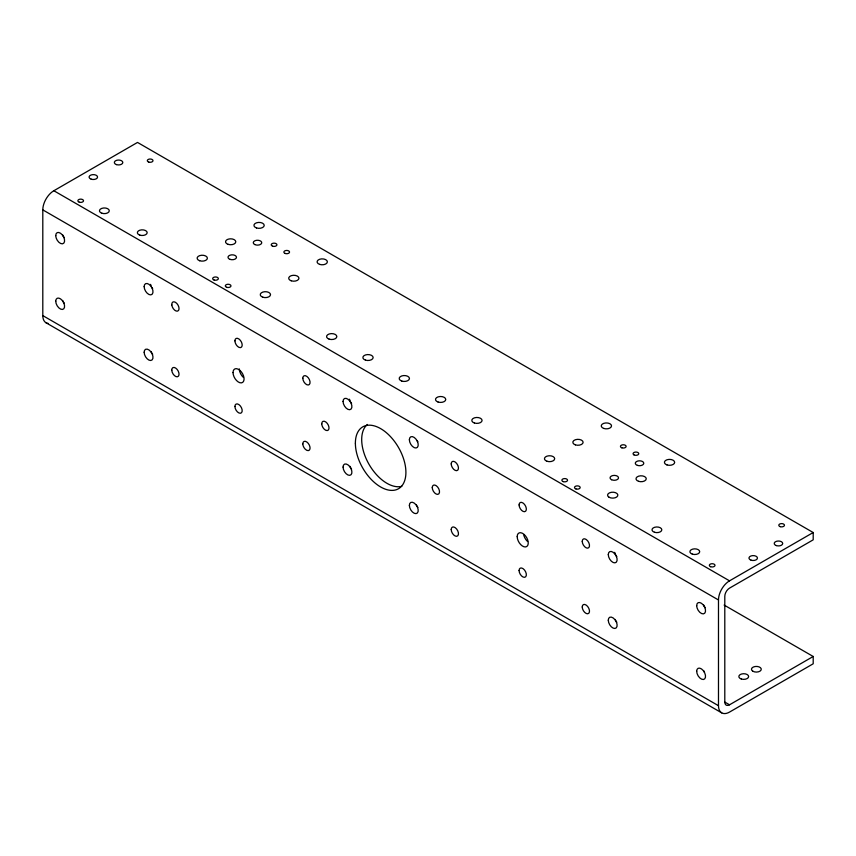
<?xml version="1.0" encoding="UTF-8"?>
<svg xmlns="http://www.w3.org/2000/svg" width="856" height="856" viewBox="0 0 856 856"><rect width="100%" height="100%" fill="white"/><g stroke="black" fill="none" stroke-linecap="round" stroke-linejoin="round"><path stroke-width="1.28" d="M53.853 190.738L137.516 142.428L813.2 532.528L813.2 539.826L729.526 588.125A6.698 3.863 -60 0 0 724.797 596.332L724.797 702.059A6.698 3.863 -60 0 0 729.526 704.798L813.2 656.488L813.2 663.785L729.526 712.085A15.633 9.02 -60 0 1 718.484 705.708L42.8 315.607L42.8 209.881A15.633 9.02 -60 0 1 53.853 190.738L729.526 580.839L813.2 532.528M42.8 209.881L718.484 599.981L718.484 705.708M724.112 605.053L813.2 656.488M724.904 702.123L729.526 704.798M46.031 322.765L721.715 712.866M48.321 323.472A15.633 9.02 -60 0 1 42.8 315.607M718.484 599.981A15.633 9.02 -60 0 1 729.526 580.839M401.796 486.315A35.717 20.619 60 0 1 368.626 463.642A35.717 20.619 60 0 1 367.331 424.458M705.216 607.685A6.249 3.606 60 0 1 703.6 604.882M704.306 671.971A6.249 3.606 60 0 1 703.6 670.505M616.812 622.269A6.249 3.606 60 0 1 615.197 619.466M616.812 556.635A6.249 3.606 60 0 1 614.747 552.355M64.275 237.636A6.249 3.606 60 0 1 62.648 234.833M152.678 288.675A6.249 3.606 60 0 1 151.758 287.338M151.063 285.872A6.249 3.606 60 0 1 150.613 284.385M152.678 354.298A6.249 3.606 60 0 1 151.063 351.495M64.275 303.259A6.249 3.606 60 0 1 62.648 300.456M243.446 377.453A7.811 4.515 60 0 1 239.348 368.925M527.606 541.516A7.811 4.515 60 0 1 523.701 534.743M351.591 469.142A6.249 3.606 60 0 1 349.976 466.338M351.591 403.518A6.249 3.606 60 0 1 349.537 399.228M417.899 441.792A6.249 3.606 60 0 1 416.979 440.455M417.899 507.426A6.249 3.606 60 0 1 416.284 504.623M752.895 671.254A4.911 2.836 0 0 0 761.112 669.981A4.911 2.836 0 0 0 755.099 666.514A4.911 2.836 0 0 0 752.895 671.254M741.285 679.001A4.911 2.836 0 0 0 748.647 676.54A4.911 2.836 0 0 0 741.285 674.089A4.911 2.836 0 0 0 741.285 679.001M355.379 443.215A35.717 20.619 60 0 0 393.268 490.349A35.717 20.619 60 0 0 393.268 439.824A35.717 20.619 60 0 0 355.379 443.215M55.747 235.582A6.249 3.606 60 0 0 62.381 243.832A6.249 3.606 60 0 0 62.381 234.993A6.249 3.606 60 0 0 55.747 235.582M55.747 301.205A6.249 3.606 60 0 0 62.381 309.455A6.249 3.606 60 0 0 62.381 300.617A6.249 3.606 60 0 0 55.747 301.205M696.688 605.631A6.249 3.606 60 0 0 703.322 613.88A6.249 3.606 60 0 0 703.322 605.042A6.249 3.606 60 0 0 696.688 605.631M696.688 671.254A6.249 3.606 60 0 0 703.322 679.504A6.249 3.606 60 0 0 703.322 670.665A6.249 3.606 60 0 0 696.688 671.254M144.15 286.621A6.249 3.606 60 0 0 150.784 294.871A6.249 3.606 60 0 0 150.784 286.032A6.249 3.606 60 0 0 144.15 286.621M144.15 352.244A6.249 3.606 60 0 0 150.784 360.494A6.249 3.606 60 0 0 150.784 351.656A6.249 3.606 60 0 0 144.15 352.244M608.284 554.592A6.249 3.606 60 0 0 614.918 562.841A6.249 3.606 60 0 0 614.918 553.993A6.249 3.606 60 0 0 608.284 554.592M608.284 620.215A6.249 3.606 60 0 0 614.918 628.465A6.249 3.606 60 0 0 614.918 619.626A6.249 3.606 60 0 0 608.284 620.215M233.035 372.574A7.811 4.515 60 0 0 241.317 382.878A7.811 4.515 60 0 0 241.317 371.836A7.811 4.515 60 0 0 233.035 372.574M517.195 536.637A7.811 4.515 60 0 0 525.488 546.941A7.811 4.515 60 0 0 525.488 535.888A7.811 4.515 60 0 0 517.195 536.637M302.81 378.224A5.136 2.964 60 0 0 308.256 384.997A5.136 2.964 60 0 0 308.256 377.742A5.136 2.964 60 0 0 302.81 378.224M302.81 443.847A5.136 2.964 60 0 0 308.256 450.62A5.136 2.964 60 0 0 308.256 443.365A5.136 2.964 60 0 0 302.81 443.847M451.208 463.899A5.136 2.964 60 0 0 456.655 470.672A5.136 2.964 60 0 0 456.655 463.417A5.136 2.964 60 0 0 451.208 463.899M451.208 529.522A5.136 2.964 60 0 0 456.655 536.305A5.136 2.964 60 0 0 456.655 529.04A5.136 2.964 60 0 0 451.208 529.522M321.749 423.795A5.136 2.964 60 0 0 327.206 430.568A5.136 2.964 60 0 0 327.206 423.313A5.136 2.964 60 0 0 321.749 423.795M432.259 487.599A5.136 2.964 60 0 0 437.705 494.372A5.136 2.964 60 0 0 437.705 487.107A5.136 2.964 60 0 0 432.259 487.599M343.063 401.464A6.249 3.606 60 0 0 349.697 409.714A6.249 3.606 60 0 0 349.697 400.875A6.249 3.606 60 0 0 343.063 401.464M409.371 439.749A6.249 3.606 60 0 0 416.005 447.998A6.249 3.606 60 0 0 416.005 439.149A6.249 3.606 60 0 0 409.371 439.749M409.371 505.372A6.249 3.606 60 0 0 416.005 513.621A6.249 3.606 60 0 0 416.005 504.783A6.249 3.606 60 0 0 409.371 505.372M343.063 467.087A6.249 3.606 60 0 0 349.697 475.337A6.249 3.606 60 0 0 349.697 466.499A6.249 3.606 60 0 0 343.063 467.087M582.24 541.377A5.136 2.964 60 0 0 587.687 548.15A5.136 2.964 60 0 0 587.687 540.885A5.136 2.964 60 0 0 582.24 541.377M582.24 607A5.136 2.964 60 0 0 587.687 613.773A5.136 2.964 60 0 0 587.687 606.508A5.136 2.964 60 0 0 582.24 607M171.799 304.886A5.136 2.964 60 0 0 177.566 311.113A5.136 2.964 60 0 0 176.86 303.484A5.136 2.964 60 0 0 171.799 304.886M171.778 370.199A5.136 2.964 60 0 0 177.353 376.779A5.136 2.964 60 0 0 177.096 369.375A5.136 2.964 60 0 0 171.778 370.199M234.929 340.859A5.136 2.964 60 0 0 240.376 347.632A5.136 2.964 60 0 0 240.376 340.367A5.136 2.964 60 0 0 234.929 340.859M234.929 406.482A5.136 2.964 60 0 0 240.376 413.255A5.136 2.964 60 0 0 240.376 405.99A5.136 2.964 60 0 0 234.929 406.482M519.089 504.912A5.136 2.964 60 0 0 524.535 511.695A5.136 2.964 60 0 0 524.535 504.43A5.136 2.964 60 0 0 519.089 504.912M519.089 570.535A5.136 2.964 60 0 0 524.535 577.318A5.136 2.964 60 0 0 524.535 570.053A5.136 2.964 60 0 0 519.089 570.535M329.132 339.137A5.136 2.964 0 0 0 336.836 336.569A5.136 2.964 0 0 0 329.132 334A5.136 2.964 0 0 0 329.132 339.137M365.437 360.098A5.136 2.964 0 0 0 373.141 357.53A5.136 2.964 0 0 0 365.437 354.962A5.136 2.964 0 0 0 365.437 360.098M401.753 381.059A5.136 2.964 0 0 0 409.457 378.491A5.136 2.964 0 0 0 401.753 375.934A5.136 2.964 0 0 0 401.753 381.059M438.058 402.031A5.136 2.964 0 0 0 445.762 399.463A5.136 2.964 0 0 0 438.058 396.895A5.136 2.964 0 0 0 438.058 402.031M474.374 422.992A5.136 2.964 0 0 0 482.078 420.424A5.136 2.964 0 0 0 474.374 417.856A5.136 2.964 0 0 0 474.374 422.992M776.349 545.593A4.237 2.45 0 0 0 782.716 543.464A4.237 2.45 0 0 0 776.349 541.345A4.237 2.45 0 0 0 776.349 545.593M751.087 560.177A4.237 2.45 0 0 0 757.453 558.048A4.237 2.45 0 0 0 751.087 555.929A4.237 2.45 0 0 0 751.087 560.177M116.459 164.609A4.237 2.45 0 0 0 122.815 162.48A4.237 2.45 0 0 0 116.459 160.361A4.237 2.45 0 0 0 116.459 164.609M91.196 179.182A4.237 2.45 0 0 0 97.563 177.064A4.237 2.45 0 0 0 91.196 174.945A4.237 2.45 0 0 0 91.196 179.182M780.212 526.654A2.836 1.637 0 0 0 784.46 525.242A2.836 1.637 0 0 0 780.212 523.819A2.836 1.637 0 0 0 780.212 526.654M710.598 566.704A2.836 1.637 0 0 0 714.995 565.442A2.836 1.637 0 0 0 710.908 563.879A2.836 1.637 0 0 0 710.598 566.704M79.266 202.177A2.836 1.637 0 0 0 83.524 200.764A2.836 1.637 0 0 0 79.266 199.352A2.836 1.637 0 0 0 79.266 202.177M148.73 162.073A2.836 1.637 0 0 0 152.989 160.661A2.836 1.637 0 0 0 148.73 159.237A2.836 1.637 0 0 0 148.73 162.073M101.918 213.251A4.911 2.836 0 0 0 109.279 210.79A4.911 2.836 0 0 0 101.918 208.329A4.911 2.836 0 0 0 101.918 213.251M139.806 235.122A4.911 2.836 0 0 0 147.168 232.661A4.911 2.836 0 0 0 139.806 230.211A4.911 2.836 0 0 0 139.806 235.122M654.455 532.25A4.911 2.836 0 0 0 661.816 529.8A4.911 2.836 0 0 0 654.455 527.339A4.911 2.836 0 0 0 654.455 532.25M692.343 554.132A4.911 2.836 0 0 0 699.705 551.671A4.911 2.836 0 0 0 692.343 549.22A4.911 2.836 0 0 0 692.343 554.132M256.511 227.942A5.136 2.964 0 0 0 264.215 225.374A5.136 2.964 0 0 0 256.511 222.806A5.136 2.964 0 0 0 256.511 227.942M199.683 260.748A5.136 2.964 0 0 0 207.387 258.18A5.136 2.964 0 0 0 199.683 255.623A5.136 2.964 0 0 0 199.683 260.748M228.092 244.345A5.136 2.964 0 0 0 235.796 241.777A5.136 2.964 0 0 0 228.092 239.209A5.136 2.964 0 0 0 228.092 244.345M638.555 481.318A5.136 2.964 0 0 0 646.259 478.761A5.136 2.964 0 0 0 638.555 476.193A5.136 2.964 0 0 0 638.555 481.318M609.076 497.261A5.136 2.964 0 0 0 617.668 495.934A5.136 2.964 0 0 0 611.377 492.296A5.136 2.964 0 0 0 609.076 497.261M666.974 464.915A5.136 2.964 0 0 0 674.678 462.347A5.136 2.964 0 0 0 666.974 459.779A5.136 2.964 0 0 0 666.974 464.915M272.657 246.207A2.836 1.637 0 0 0 276.916 244.784A2.836 1.637 0 0 0 272.657 243.371A2.836 1.637 0 0 0 272.657 246.207M285.294 253.494A2.836 1.637 0 0 0 289.542 252.081A2.836 1.637 0 0 0 285.294 250.658A2.836 1.637 0 0 0 285.294 253.494M226.722 287.306A2.836 1.637 0 0 0 230.97 285.893A2.836 1.637 0 0 0 226.722 284.481A2.836 1.637 0 0 0 226.722 287.306M214.086 280.019A2.836 1.637 0 0 0 218.344 278.607A2.836 1.637 0 0 0 214.086 277.184A2.836 1.637 0 0 0 214.086 280.019M621.863 447.816A2.836 1.637 0 0 0 626.121 446.404A2.836 1.637 0 0 0 621.863 444.981A2.836 1.637 0 0 0 621.863 447.816M633.911 454.846A2.836 1.637 0 0 0 638.651 454.119A2.836 1.637 0 0 0 635.184 452.107A2.836 1.637 0 0 0 633.911 454.846M575.928 488.926A2.836 1.637 0 0 0 580.175 487.503A2.836 1.637 0 0 0 575.928 486.09A2.836 1.637 0 0 0 575.928 488.926M563.302 481.628A2.836 1.637 0 0 0 567.549 480.216A2.836 1.637 0 0 0 563.302 478.793A2.836 1.637 0 0 0 563.302 481.628M254.617 244.484A4.237 2.45 0 0 0 261.636 243.232A4.237 2.45 0 0 0 256.244 240.354A4.237 2.45 0 0 0 254.617 244.484M230.125 259.4A4.237 2.45 0 0 0 236.481 257.271A4.237 2.45 0 0 0 230.125 255.152A4.237 2.45 0 0 0 230.125 259.4M637.42 465.386A4.237 2.45 0 0 0 643.787 463.257A4.237 2.45 0 0 0 637.42 461.138A4.237 2.45 0 0 0 637.42 465.386M611.558 479.713A4.237 2.45 0 0 0 618.46 478.269A4.237 2.45 0 0 0 612.843 475.54A4.237 2.45 0 0 0 611.558 479.713M319.663 264.397A5.136 2.964 0 0 0 327.367 261.829A5.136 2.964 0 0 0 319.663 259.261A5.136 2.964 0 0 0 319.663 264.397M291.243 280.8A5.136 2.964 0 0 0 298.947 278.232A5.136 2.964 0 0 0 291.243 275.675A5.136 2.964 0 0 0 291.243 280.8M262.824 297.214A5.136 2.964 0 0 0 270.528 294.646A5.136 2.964 0 0 0 262.824 292.078A5.136 2.964 0 0 0 262.824 297.214M546.995 461.266A5.136 2.964 0 0 0 554.699 458.709A5.136 2.964 0 0 0 546.995 456.141A5.136 2.964 0 0 0 546.995 461.266M575.403 444.863A5.136 2.964 0 0 0 583.107 442.295A5.136 2.964 0 0 0 575.403 439.727A5.136 2.964 0 0 0 575.403 444.863M603.822 428.46A5.136 2.964 0 0 0 611.526 425.892A5.136 2.964 0 0 0 603.822 423.324A5.136 2.964 0 0 0 603.822 428.46"/></g></svg>
